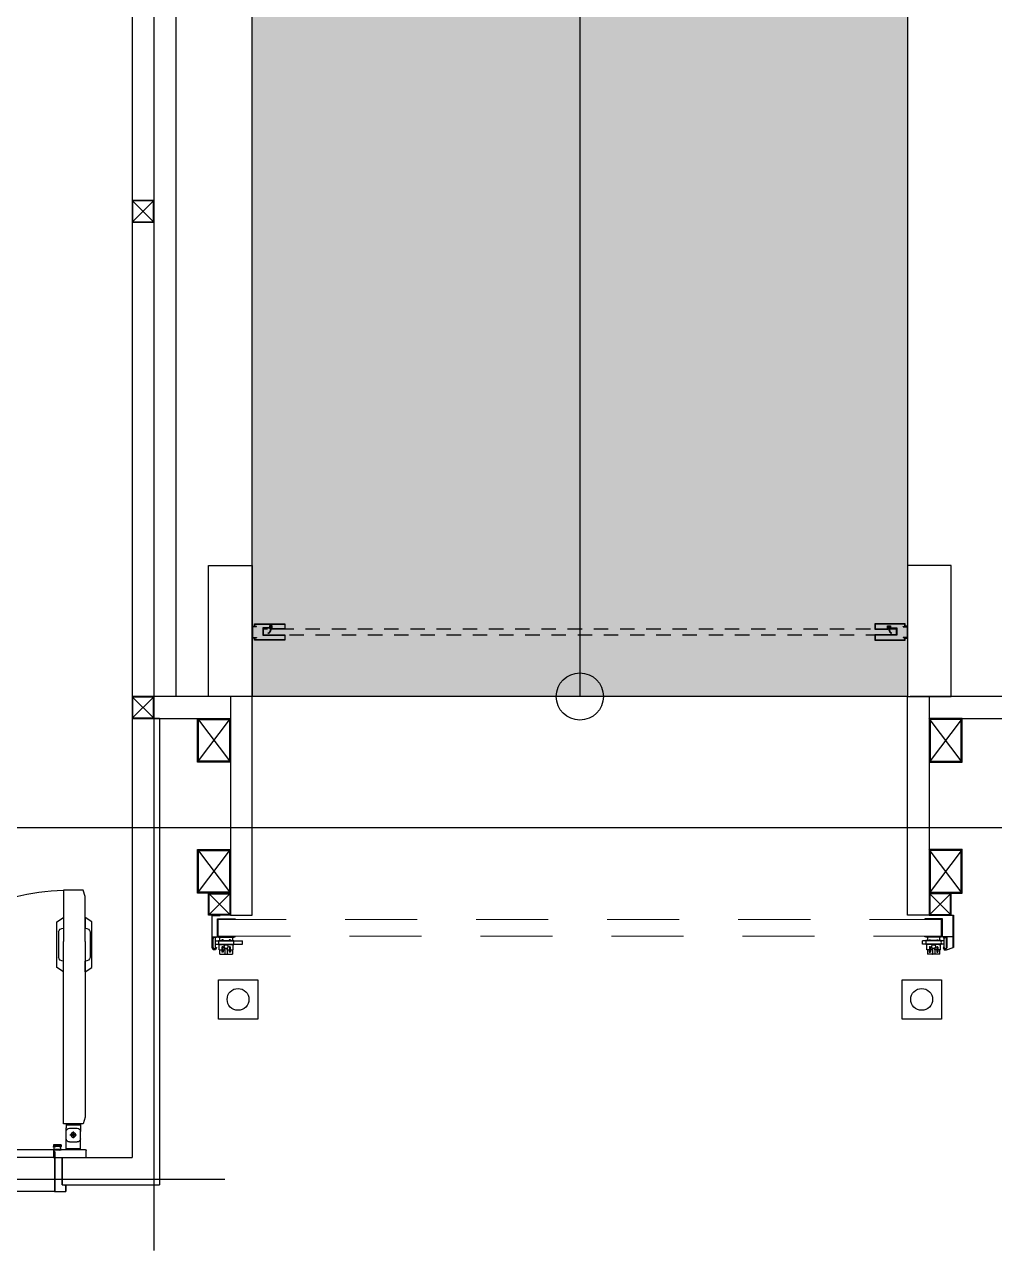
# Model space of a CAD drawing. Header units: millimetres. Extents: x -47382 to 204618, y -51045 to 127155.
# Drawn here: x 41807 to 46248, y 49436 to 55046 of the extents above; entities that cross this region are included whole.
import ezdxf

# ---------------------------------------------------------------- set-up
doc = ezdxf.new("R2010")
doc.units = ezdxf.units.MM
doc.header["$LTSCALE"] = 300
doc.header["$MEASUREMENT"] = 0
doc.linetypes.add('CEN', pattern=[62, 60, -1, 0, -1])
doc.linetypes.add('HID', pattern=[2, 1.1, -0.9])
doc.layers.get('0').update_dxf_attribs({"linetype": 'CONTINUOUS'})
for name, color, linetype in [('A-CEN', 1, 'CEN'), ('A-FLOR-FLIN-TYP2', 8, 'CONTINUOUS'), ('A-FLOR-GW', 6, 'CONTINUOUS'), ('A-FLOR-PANL', 6, 'CONTINUOUS'), ('A-FLOR-STRA-ETC', 7, 'CONTINUOUS'), ('A-FLOR-STUD', 9, 'CONTINUOUS'), ('A-ST-AXIS-CEN', 252, 'CEN'), ('A-볼라드', 8, 'CONTINUOUS'), ('ELE2', 3, 'CONTINUOUS'), ('OVERHEAD DOOR - 1', 4, 'HID'), ('XREF-PLAN$0$A-STEEL', 7, 'CONTINUOUS'), ('도크램프', 254, 'CONTINUOUS'), ('방열도어', 75, 'CONTINUOUS'), ('방화셔터', 11, 'HID')]:
    doc.layers.add(name, color=color, linetype=linetype)

# ---------------------------------------------------------------- blocks, each defined once
blk = doc.blocks.new('방열1')
at = {"layer": '방열도어'}
for p, q in [((-895555.6, 1864694.7, 0), (-895535.6, 1864724.7, 0)), ((-895535.6, 1864724.7, 0), (-895325.6, 1864724.7, 0)), ((-895372.4, 1864717.6, 0), (-895488.8, 1864717.6, 0)), ((-895325.6, 1864724.7, 0), (-895305.6, 1864694.7, 0)), ((-896405.1, 1864556.4, 0), (-896405.1, 1864698.2, 0)), ((-896404.1, 1864699.2, 0), (-896372.1, 1864699.2, 0)), ((-896369.1, 1864696.2, 0), (-896369.1, 1864624.5, 0)), ((-896369.1, 1864672.2, 0), (-896283.6, 1864672.2, 0)), ((-896369.1, 1864672.2, 0), (-896369.1, 1864607.2, 0)), ((-896365.1, 1864672.2, 0), (-896365.1, 1864607.2, 0)), ((-896333.6, 1864622.2, 0), (-896333.6, 1864657.2, 0)), ((-896318.6, 1864672.2, 0), (-896283.6, 1864672.2, 0)), ((-896301.1, 1864624.2, 0), (-896301.1, 1864655.2, 0)), ((-896250.6, 1864672.2, 0), (-896283.6, 1864672.2, 0)), ((-896270.1, 1864622.2, 0), (-896270.1, 1864657.2, 0)), ((-896254.6, 1864607.2, 0), (-896254.6, 1864672.2, 0)), ((-896250.6, 1864607.2, 0), (-896250.6, 1864672.2, 0)), ((-895555.6, 1864694.7, 0), (-895505.8, 1864694.7, 0)), ((-895305.6, 1864694.7, 0), (-895355.4, 1864694.7, 0)), ((-896560.1, 1864554.5, 0), (-896560.1, 1864605.5, 0)), ((-896530.1, 1864605.5, 0), (-896560.1, 1864605.5, 0)), ((-896559.4, 1864555.2, 0), (-896559.4, 1864604.8, 0)), ((-896530.8, 1864604.8, 0), (-896559.4, 1864604.8, 0)), ((-896530.8, 1864600.6, 0), (-896530.8, 1864604.8, 0)), ((-896530.1, 1864600.6, 0), (-896530.8, 1864600.6, 0)), ((-896530.1, 1864600.6, 0), (-896530.1, 1864605.5, 0)), ((-896369.1, 1864623.9, 0), (-896369.1, 1864583.8, 0)), ((-896369.1, 1864607.2, 0), (-896285.1, 1864607.2, 0)), ((-896318.6, 1864607.2, 0), (-896268.6, 1864607.2, 0)), ((-896285.6, 1864639.7, 0), (-896316.6, 1864639.7, 0)), ((-896250.6, 1864607.2, 0), (-896268.6, 1864607.2, 0)), ((-896380.1, 1864554.5, 0), (-896560.1, 1864554.5, 0)), ((-896560.1, 1864554.5, 0), (-896560.1, 1863543.9, 0)), ((-896380.1, 1864555.2, 0), (-896559.4, 1864555.2, 0)), ((-896530.1, 1864589.2, 0), (-896405.1, 1864589.2, 0)), ((-896405.1, 1864554.5, 0), (-896405.1, 1863543.9, 0)), ((-896376.1, 1864552.2, 0), (-896405.1, 1864552.2, 0)), ((-896405.1, 1864549.2, 0), (-896405.1, 1864552.2, 0)), ((-896397.4, 1864549.2, 0), (-896405.1, 1864549.2, 0)), ((-896404.1, 1864555.4, 0), (-896376.1, 1864555.4, 0)), ((-896371.1, 1864549.2, 0), (-896396.8, 1864549.2, 0)), ((-896380.1, 1864554.5, 0), (-896380.1, 1864555.2, 0)), ((-896375.1, 1864554.4, 0), (-896375.1, 1864553.2, 0)), ((-896371.2, 1864576.1, 0), (-896369.1, 1864583.8, 0)), ((-896371.2, 1864576.1, 0), (-896370, 1864575.8, 0)), ((-896371.1, 1864576.1, 0), (-896371.1, 1864557.3, 0)), ((-896370, 1864575.8, 0), (-896369.1, 1864579.2, 0)), ((-896368.1, 1864579.2, 0), (-896369.1, 1864579.2, 0)), ((-896369.1, 1864554.5, 0), (-896369.1, 1863543.9, 0)), ((-896368.1, 1864574.7, 0), (-896368.5, 1864573.9, 0)), ((-896368.5, 1864573.9, 0), (-896368.1, 1864573.2, 0)), ((-896368.1, 1864573.2, 0), (-896368.5, 1864572.4, 0)), ((-896368.5, 1864572.4, 0), (-896368.1, 1864571.7, 0)), ((-896368.1, 1864571.7, 0), (-896368.5, 1864570.9, 0)), ((-896368.5, 1864570.9, 0), (-896368.1, 1864570.2, 0)), ((-896368.1, 1864570.2, 0), (-896368.5, 1864569.4, 0)), ((-896368.5, 1864569.4, 0), (-896368.1, 1864568.7, 0)), ((-896368.1, 1864568.7, 0), (-896368.5, 1864567.9, 0)), ((-896368.5, 1864567.9, 0), (-896368.1, 1864567.2, 0)), ((-896368.1, 1864567.2, 0), (-896368.5, 1864566.4, 0)), ((-896368.5, 1864566.4, 0), (-896368.1, 1864565.7, 0)), ((-896368.1, 1864565.7, 0), (-896368.5, 1864564.9, 0)), ((-896368.5, 1864564.9, 0), (-896368.1, 1864564.2, 0)), ((-896368.1, 1864564.2, 0), (-896368.5, 1864563.4, 0)), ((-896368.5, 1864563.4, 0), (-896368.1, 1864562.7, 0)), ((-896368.1, 1864562.7, 0), (-896368.5, 1864561.9, 0)), ((-896368.5, 1864561.9, 0), (-896368.1, 1864561.2, 0)), ((-896368.1, 1864561.2, 0), (-896368.5, 1864560.4, 0)), ((-896368.5, 1864560.4, 0), (-896368.1, 1864559.7, 0)), ((-896368.1, 1864559.7, 0), (-896368.5, 1864558.9, 0)), ((-896368.5, 1864558.9, 0), (-896368.1, 1864558.2, 0)), ((-896368.1, 1864558.2, 0), (-896368.5, 1864557.4, 0)), ((-896368.5, 1864557.4, 0), (-896368.1, 1864556.7, 0)), ((-896368.1, 1864556.7, 0), (-896368.5, 1864555.9, 0)), ((-896368.5, 1864555.9, 0), (-896368.1, 1864555.2, 0)), ((-896368.1, 1864555.2, 0), (-896368.5, 1864554.4, 0)), ((-896368.5, 1864554.4, 0), (-896368.1, 1864553.7, 0)), ((-896368.1, 1864579.2, 0), (-896368.1, 1864574.7, 0)), ((-896368.1, 1864553.7, 0), (-896368.1, 1864552.2, 0)), ((-896348.6, 1864582.2, 0), (-896355.1, 1864582.2, 0)), ((-896355.1, 1864582.2, 0), (-896355.1, 1864579.2, 0)), ((-896355.1, 1864551.2, 0), (-896355.1, 1864554.2, 0)), ((-896348.6, 1864551.2, 0), (-896355.1, 1864551.2, 0)), ((-896354.9, 1864576.9, 0), (-896354.9, 1864556.4, 0)), ((-896346.1, 1864584.2, 0), (-896354.8, 1864584.2, 0)), ((-896346.1, 1864549.2, 0), (-896354.8, 1864549.2, 0)), ((-896353.6, 1864574.7, 0), (-896353.6, 1864573.7, 0)), ((-896348.6, 1864574.7, 0), (-896353.6, 1864574.7, 0)), ((-896348.6, 1864573.7, 0), (-896353.6, 1864573.7, 0)), ((-896348.6, 1864559.7, 0), (-896353.6, 1864559.7, 0)), ((-896353.6, 1864558.7, 0), (-896353.6, 1864559.7, 0)), ((-896348.6, 1864558.7, 0), (-896353.6, 1864558.7, 0)), ((-896348.6, 1864582.2, 0), (-896348.6, 1864574.7, 0)), ((-896348.6, 1864573.7, 0), (-896348.6, 1864567, 0)), ((-896348.3, 1864566.7, 0), (-896348.6, 1864567, 0)), ((-896348.3, 1864566.7, 0), (-896348.6, 1864566.4, 0)), ((-896348.6, 1864566.4, 0), (-896348.6, 1864559.7, 0)), ((-896348.6, 1864558.7, 0), (-896348.6, 1864551.2, 0)), ((-896346.6, 1864581.2, 0), (-896346.6, 1864552.2, 0)), ((-896346.1, 1864581.2, 0), (-896346.6, 1864581.2, 0)), ((-896346.1, 1864552.2, 0), (-896346.6, 1864552.2, 0)), ((-896346.1, 1864584.2, 0), (-896346.1, 1864581.2, 0)), ((-896346.1, 1864552.2, 0), (-896346.1, 1864549.2, 0)), ((-895555.6, 1864594.7, 0), (-895505.8, 1864594.7, 0)), ((-895555.6, 1864594.7, 0), (-895535.6, 1864564.7, 0)), ((-895535.6, 1864564.7, 0), (-895325.6, 1864564.7, 0)), ((-895372.4, 1864571.8, 0), (-895488.8, 1864571.8, 0)), ((-895305.6, 1864594.7, 0), (-895355.4, 1864594.7, 0)), ((-895325.6, 1864564.7, 0), (-895305.6, 1864594.7, 0)), ((-896380.1, 1863543.9, 0), (-896560.1, 1863543.9, 0)), ((-896560.1, 1863543.9, 0), (-896560.1, 1863492.9, 0)), ((-896380.1, 1863543.2, 0), (-896559.4, 1863543.2, 0)), ((-896559.4, 1863543.2, 0), (-896559.4, 1863493.6, 0)), ((-896405.1, 1863549.2, 0), (-896405.1, 1863546.2, 0)), ((-896397.4, 1863549.2, 0), (-896405.1, 1863549.2, 0)), ((-896376.1, 1863546.2, 0), (-896405.1, 1863546.2, 0)), ((-896405.1, 1863542, 0), (-896405.1, 1863400.2, 0)), ((-896404.1, 1863543, 0), (-896376.1, 1863543, 0)), ((-896371.1, 1863549.2, 0), (-896396.8, 1863549.2, 0)), ((-896380.1, 1863543.9, 0), (-896380.1, 1863543.2, 0)), ((-896375.1, 1863544, 0), (-896375.1, 1863545.2, 0)), ((-896368.5, 1863543.9, 0), (-896368.1, 1863544.7, 0)), ((-896368.1, 1863543.2, 0), (-896368.5, 1863543.9, 0)), ((-896368.5, 1863542.4, 0), (-896368.1, 1863543.2, 0)), ((-896368.1, 1863541.7, 0), (-896368.5, 1863542.4, 0)), ((-896368.5, 1863540.9, 0), (-896368.1, 1863541.7, 0)), ((-896368.1, 1863540.2, 0), (-896368.5, 1863540.9, 0)), ((-896368.5, 1863539.4, 0), (-896368.1, 1863540.2, 0)), ((-896368.1, 1863538.7, 0), (-896368.5, 1863539.4, 0)), ((-896368.5, 1863537.9, 0), (-896368.1, 1863538.7, 0)), ((-896368.1, 1863537.2, 0), (-896368.5, 1863537.9, 0)), ((-896368.5, 1863536.4, 0), (-896368.1, 1863537.2, 0)), ((-896368.1, 1863535.7, 0), (-896368.5, 1863536.4, 0)), ((-896368.5, 1863534.9, 0), (-896368.1, 1863535.7, 0)), ((-896368.1, 1863534.2, 0), (-896368.5, 1863534.9, 0)), ((-896368.5, 1863533.4, 0), (-896368.1, 1863534.2, 0)), ((-896368.1, 1863532.7, 0), (-896368.5, 1863533.4, 0)), ((-896368.5, 1863531.9, 0), (-896368.1, 1863532.7, 0)), ((-896368.1, 1863531.2, 0), (-896368.5, 1863531.9, 0)), ((-896368.5, 1863530.4, 0), (-896368.1, 1863531.2, 0)), ((-896368.1, 1863529.7, 0), (-896368.5, 1863530.4, 0)), ((-896368.1, 1863544.7, 0), (-896368.1, 1863546.2, 0)), ((-896348.6, 1863547.2, 0), (-896355.1, 1863547.2, 0)), ((-896355.1, 1863547.2, 0), (-896355.1, 1863544.2, 0)), ((-896346.1, 1863549.2, 0), (-896354.8, 1863549.2, 0)), ((-896353.6, 1863539.7, 0), (-896353.6, 1863538.7, 0)), ((-896348.6, 1863539.7, 0), (-896353.6, 1863539.7, 0)), ((-896348.6, 1863538.7, 0), (-896353.6, 1863538.7, 0)), ((-896348.6, 1863539.7, 0), (-896348.6, 1863547.2, 0)), ((-896348.6, 1863532, 0), (-896348.6, 1863538.7, 0)), ((-896348.3, 1863531.7, 0), (-896348.6, 1863532, 0)), ((-896348.3, 1863531.7, 0), (-896348.6, 1863531.4, 0)), ((-896348.6, 1863524.7, 0), (-896348.6, 1863531.4, 0)), ((-896346.6, 1863517.2, 0), (-896346.6, 1863546.2, 0)), ((-896346.1, 1863546.2, 0), (-896346.6, 1863546.2, 0)), ((-896346.1, 1863546.2, 0), (-896346.1, 1863549.2, 0)), ((-896530.1, 1863492.9, 0), (-896560.1, 1863492.9, 0)), ((-896530.8, 1863493.6, 0), (-896559.4, 1863493.6, 0)), ((-896530.8, 1863497.7, 0), (-896530.8, 1863493.6, 0)), ((-896530.1, 1863497.7, 0), (-896530.8, 1863497.7, 0)), ((-896530.1, 1863509.2, 0), (-896405.1, 1863509.2, 0)), ((-896530.1, 1863497.7, 0), (-896530.1, 1863492.9, 0)), ((-896371.2, 1863522.3, 0), (-896370, 1863522.6, 0)), ((-896371.2, 1863522.3, 0), (-896369.1, 1863514.5, 0)), ((-896370, 1863522.6, 0), (-896369.1, 1863519.2, 0)), ((-896368.1, 1863519.2, 0), (-896369.1, 1863519.2, 0)), ((-896369.1, 1863474.5, 0), (-896369.1, 1863514.5, 0)), ((-896369.1, 1863402.2, 0), (-896369.1, 1863473.9, 0)), ((-896368.5, 1863528.9, 0), (-896368.1, 1863529.7, 0)), ((-896368.1, 1863528.2, 0), (-896368.5, 1863528.9, 0)), ((-896368.5, 1863527.4, 0), (-896368.1, 1863528.2, 0)), ((-896368.1, 1863526.7, 0), (-896368.5, 1863527.4, 0)), ((-896368.5, 1863525.9, 0), (-896368.1, 1863526.7, 0)), ((-896368.1, 1863525.2, 0), (-896368.5, 1863525.9, 0)), ((-896368.5, 1863524.4, 0), (-896368.1, 1863525.2, 0)), ((-896368.1, 1863523.7, 0), (-896368.5, 1863524.4, 0)), ((-896368.1, 1863519.2, 0), (-896368.1, 1863523.7, 0)), ((-896364.1, 1863476.7, 0), (-896301.1, 1863476.7, 0)), ((-896301.1, 1863473.7, 0), (-896364.1, 1863473.7, 0)), ((-896355.1, 1863516.2, 0), (-896355.1, 1863519.2, 0)), ((-896348.6, 1863516.2, 0), (-896355.1, 1863516.2, 0)), ((-896346.1, 1863514.2, 0), (-896354.8, 1863514.2, 0)), ((-896348.6, 1863524.7, 0), (-896353.6, 1863524.7, 0)), ((-896353.6, 1863523.7, 0), (-896353.6, 1863524.7, 0)), ((-896348.6, 1863523.7, 0), (-896353.6, 1863523.7, 0)), ((-896351.1, 1863476.7, 0), (-896351.1, 1863501.7, 0)), ((-896351.1, 1863501.7, 0), (-896298.1, 1863501.7, 0)), ((-896351.1, 1863498.7, 0), (-896301.1, 1863498.7, 0)), ((-896301.1, 1863479.7, 0), (-896351.1, 1863479.7, 0)), ((-896298.1, 1863476.7, 0), (-896351.1, 1863476.7, 0)), ((-896348.6, 1863516.2, 0), (-896348.6, 1863523.7, 0)), ((-896346.1, 1863517.2, 0), (-896346.6, 1863517.2, 0)), ((-896346.1, 1863514.2, 0), (-896346.1, 1863517.2, 0)), ((-896346.1, 1863509.2, 0), (-896306.1, 1863509.2, 0)), ((-896346.1, 1863505.2, 0), (-896346.1, 1863509.2, 0)), ((-896340.6, 1863505.2, 0), (-896346.1, 1863505.2, 0)), ((-896338.6, 1863481.2, 0), (-896338.6, 1863503.2, 0)), ((-896338.6, 1863481.2, 0), (-896337.6, 1863480.2, 0)), ((-896337.6, 1863480.2, 0), (-896324.6, 1863480.2, 0)), ((-896324.6, 1863480.2, 0), (-896323.6, 1863481.2, 0)), ((-896323.6, 1863503.2, 0), (-896323.6, 1863481.2, 0)), ((-896306.1, 1863505.2, 0), (-896321.6, 1863505.2, 0)), ((-896306.1, 1863509.2, 0), (-896306.1, 1863505.2, 0)), ((-896301.1, 1863476.7, 0), (-896301.1, 1863473.7, 0)), ((-896299.1, 1863496.7, 0), (-896299.1, 1863481.7, 0)), ((-896296.1, 1863499.7, 0), (-896296.1, 1863478.7, 0)), ((-896369.1, 1863438.7, 0), (-896369.1, 1863471.7, 0)), ((-896366.1, 1863438.7, 0), (-896369.1, 1863438.7, 0)), ((-896366.1, 1863471.7, 0), (-896366.1, 1863438.7, 0)), ((-896366.1, 1863466.7, 0), (-896366.1, 1863442.7, 0)), ((-896404.1, 1863399.2, 0), (-896372.1, 1863399.2, 0))]:
    blk.add_line(p, q, dxfattribs=at)
at = {"layer": '방열도어', "elevation": 0}
for points in [[(-895416.8, 1864694.7), (-896220.6, 1864694.7), (-896250.6, 1864684.7), (-896250.6, 1864594.7), (-895416.8, 1864594.7)], [(-895416.8, 1864694.7), (-895210.6, 1864694.7), (-895180.6, 1864684.7), (-895180.6, 1864594.7), (-895416.8, 1864594.7)]]:
    blk.add_lwpolyline(points, dxfattribs=at)
at = {"layer": '방열도어'}
for radius in [11, 5]:
    blk.add_circle((-896301.1, 1864639.7, 0), radius, dxfattribs=at)
for centre, radius, start, end in [((-895484.4, 1864696.5, 0), 21.5, 101.7851, 184.9396), ((-895376.8, 1864696.5, 0), 21.5, 355.0604, 78.2149), ((-896404.1, 1864698.2, 0), 1, 90, 180), ((-896372.1, 1864696.2, 0), 3, 0, 90), ((-896318.6, 1864657.2, 0), 15, 90, 180), ((-896285.1, 1864657.2, 0), 15, 0, 90), ((-896318.6, 1864622.2, 0), 15, 180, 270), ((-896285.1, 1864622.2, 0), 15, 270, 0), ((-896404.1, 1864556.4, 0), 1, 180, 270), ((-896397.1, 1864549.2, 0), 0.3, 0, 180), ((-896376.1, 1864554.4, 0), 1, 0, 90), ((-896376.1, 1864553.2, 0), 1, 270, 0), ((-896362.1, 1864571.5, 0), 10.1, 47.5961, 152.5939), ((-896362.1, 1864561.9, 0), 10.1, 207.4061, 312.4039), ((-896371.1, 1864552.2, 0), 3, 270, 0), ((-896302.6, 1864631, 0), 1121.7, 266.6024, 358.1461), ((-896354.8, 1864581.4, 0), 2.75, 90, 253.1891), ((-896354.8, 1864551.9, 0), 2.75, 106.8109, 270), ((-896355.5, 1864579.2, 0), 0.423, 253.1891, 0), ((-896355.5, 1864554.2, 0), 0.423, 0, 106.8109), ((-896352.9, 1864578.4, 0), 2.5, 216.8699, 169.0964), ((-896352.9, 1864554.9, 0), 2.5, 190.9036, 143.1301), ((-895484.4, 1864592.8, 0), 21.5, 175.0604, 258.2149), ((-895376.8, 1864592.8, 0), 21.5, 281.7851, 4.9396), ((-896404.1, 1863542, 0), 1, 90, 180), ((-896397.1, 1863549.2, 0), 0.3, 180, 0), ((-896376.1, 1863545.2, 0), 1, 0, 90), ((-896376.1, 1863544, 0), 1, 270, 0), ((-896371.1, 1863546.2, 0), 3, 0, 90), ((-896354.8, 1863546.4, 0), 2.75, 90, 253.1891), ((-896355.5, 1863544.2, 0), 0.423, 253.1891, 0), ((-896369.1, 1863474.2, 0), 0.3, 90, 270), ((-896364.1, 1863471.7, 0), 5, 90, 180), ((-896364.1, 1863471.7, 0), 2, 90, 180), ((-896354.8, 1863516.9, 0), 2.75, 106.8109, 270), ((-896355.5, 1863519.2, 0), 0.423, 0, 106.8109), ((-896340.6, 1863503.2, 0), 2, 0, 90), ((-896321.6, 1863503.2, 0), 2, 90, 180), ((-896301.1, 1863496.7, 0), 2, 0, 90), ((-896301.1, 1863481.7, 0), 2, 270, 0), ((-896298.1, 1863499.7, 0), 2, 0, 90), ((-896298.1, 1863478.7, 0), 2, 270, 0), ((-896298.1, 1863478.7, 0), 2, 270, 0), ((-896404.1, 1863400.2, 0), 1, 180, 270), ((-896372.1, 1863402.2, 0), 3, 270, 0)]:
    blk.add_arc(centre, radius, start, end, dxfattribs=at)
blk = doc.blocks.new('XREF-PLAN$0$각-100X100')
at = {"layer": 'XREF-PLAN$0$A-STEEL', "color": 1}
for p, q in [((-47.7, -47.7), (47.7, 47.7)), ((-47.7, 47.7), (47.7, -47.7))]:
    blk.add_line(p, q, dxfattribs=at)
at = {"layer": 'XREF-PLAN$0$A-STEEL'}
blk.add_lwpolyline([(-50, -50), (50, -50), (50, 50), (-50, 50)], close=True, dxfattribs=at)
at = {"layer": 'XREF-PLAN$0$A-STEEL', "color": 8}
blk.add_lwpolyline([(-47.7, -47.7), (47.7, -47.7), (47.7, 47.7), (-47.7, 47.7)], close=True, dxfattribs=at)
blk = doc.blocks.new('b1')
at = {"layer": 'A-볼라드'}
blk.add_lwpolyline([(0, 180), (180, 180), (180, 0), (0, 0), (0, 180)], dxfattribs=at)
blk.add_circle((90, 90), 50, dxfattribs=at)
blk = doc.blocks.new('각-100X100')
at = {"layer": 'A-FLOR-STUD'}
for p, q in [((-47.7, -47.7), (47.7, 47.7)), ((-47.7, 47.7), (47.7, -47.7))]:
    blk.add_line(p, q, dxfattribs=at)
for points in [[(-50, -50), (50, -50), (50, 50), (-50, 50)], [(-47.7, -47.7), (47.7, -47.7), (47.7, 47.7), (-47.7, 47.7)]]:
    blk.add_lwpolyline(points, close=True, dxfattribs=at)
blk = doc.blocks.new('각-150X200')
at = {"layer": 'A-FLOR-STUD'}
for p, q in [((75, 100), (-75, -100)), ((75, -100), (-75, 100))]:
    blk.add_line(p, q, dxfattribs=at)
for points in [[(75, 100), (-75, 100), (-75, -100), (75, -100)], [(70.5, 95.5), (-70.5, 95.5), (-70.5, -95.5), (70.5, -95.5)]]:
    blk.add_lwpolyline(points, close=True, dxfattribs=at)
blk = doc.blocks.new('A$C53E97F43')
at = {"layer": '방화셔터'}
for p, q in [((0, 63.5), (0, 65)), ((0, 63.5), (0, 65)), ((20, 61.9), (20, 63.5)), ((0, 11.5), (0, 10)), ((0, 11.5), (0, 10)), ((20, 13.1), (20, 11.5)), ((79.5, 20), (82, 20)), ((79.5, 20), (80.5, 18)), ((80.5, 18), (79.5, 18)), ((79.5, 18), (80.5, 16)), ((80.5, 16), (79.5, 16)), ((79.5, 16), (80.5, 14)), ((80.5, 14), (79.5, 14)), ((79.5, 14), (80.5, 12)), ((80.5, 12), (79.5, 12)), ((79.5, 12), (80.5, 10)), ((89.5, 10), (80.5, 10)), ((82.5, 12), (82.5, 17.5)), ((82.5, 17.5), (87.5, 17.5)), ((87.5, 12), (82.5, 12)), ((87.5, 12), (87.5, 17.5)), ((88, 20), (90.5, 20)), ((90.5, 20), (89.5, 18)), ((89.5, 18), (90.5, 18)), ((90.5, 18), (89.5, 16)), ((89.5, 16), (90.5, 16)), ((90.5, 16), (89.5, 14)), ((89.5, 14), (90.5, 14)), ((90.5, 14), (89.5, 12)), ((89.5, 12), (90.5, 12)), ((90.5, 12), (89.5, 10))]:
    blk.add_line(p, q, dxfattribs=at)
for points in [[(0, 10), (10, 10), (10, 0), (150, 0), (150, 25), (90, 25), (90, 10), (80, 10), (80, 20), (50, 20), (50, 50), (150, 50), (150, 75), (10, 75), (10, 65), (0, 65)], [(0, 11.5), (11.5, 11.5), (11.5, 1.5), (148.5, 1.5), (148.5, 23.5), (91.5, 23.5), (91.5, 8.5), (78.5, 8.5), (78.5, 18.5), (48.5, 18.5), (48.5, 51.5), (148.5, 51.5), (148.5, 73.5), (11.5, 73.5), (11.5, 63.5), (0, 63.5)], [(20, 11.5), (20, 11.5), (0, 11.5), (0, 63.5), (20, 63.5)], [(20, 13.1), (1.6, 13.1), (1.6, 61.9), (20, 61.9)]]:
    blk.add_lwpolyline(points, dxfattribs=at)
for centre, radius, start, end in [((75.4, 41.4), 2, 39.9712, 180), ((73.9, 41.4), 0.5, 180, 0), ((75.4, 41.4), 1, 49.239, 180), ((47.8, 21.2), 35.2, 358.1243, 36.6903), ((47.2, 15.9), 40, 5.838, 42.0129), ((82.5, 20), 0.5, 180, 0), ((87.5, 20), 0.5, 180, 0)]:
    blk.add_arc(centre, radius, start, end, dxfattribs=at)
blk = doc.blocks.new('저온3 방셔터')
at = {"layer": '방화셔터', "linetype": 'HID', "ltscale": 0.2}
for p, q in [((2350, 12.5), (-550, 12.5)), ((-550, 12.5), (-550, -12.5)), ((2350, -12.5), (2350, 12.5)), ((-550, -12.5), (2350, -12.5))]:
    blk.add_line(p, q, dxfattribs=at)
at = {"layer": '방화셔터', "xscale": -1, "rotation": 180}
blk.add_blockref('A$C53E97F43', (-600, 37.5), dxfattribs=at)
at = {"layer": '방화셔터', "rotation": 180}
blk.add_blockref('A$C53E97F43', (2400, 37.5), dxfattribs=at)

msp = doc.modelspace()

# ---------------------------------------------------------------- hatches: boundary and pattern name
at = {"layer": '도크램프'}
h = msp.add_hatch(color=256, dxfattribs=at)
h.dxf.hatch_style = 1
h.paths.add_polyline_path([(42850, 61971.4), (42850, 51971.4), (45850, 51971.4), (45850, 61971.4)])

# ---------------------------------------------------------------- linework, layer by layer
at = {"layer": 'A-CEN'}
for p, q in [((42400, 59091.4), (42400, 49436.4)), ((42725, 49761.4), (34500, 49761.4))]:
    msp.add_line(p, q, dxfattribs=at)
at = {"layer": 'A-FLOR-FLIN-TYP2'}
msp.add_line((42300, 58691.4), (42300, 51971.4), dxfattribs=at)
at = {"layer": 'A-FLOR-GW'}
for p, q in [((42500, 58891.4), (42500, 51971.4)), ((42400, 58791.4), (42400, 51871.4))]:
    msp.add_line(p, q, dxfattribs=at)
for points in [[(42850, 51971.4), (42650, 51971.4), (42650, 52571.4), (42850, 52571.4)], [(45850, 51971.4), (46050, 51971.4), (46050, 52571.4), (45850, 52571.4)], [(42750, 50971.4), (42850, 50971.4), (42850, 51971.4), (42750, 51971.4)], [(45950, 50971.4), (45850, 50971.4), (45850, 51971.4), (45950, 51971.4)]]:
    msp.add_lwpolyline(points, close=True, dxfattribs=at)
for points in [[(42862.5, 51971.4), (42400, 51971.4), (42400, 51871.4), (42750, 51871.4)], [(47000, 51971.4), (45862.5, 51971.4)], [(45950, 51871.4), (47000, 51871.4)]]:
    msp.add_lwpolyline(points, dxfattribs=at)
at = {"layer": 'A-FLOR-PANL'}
for p, q in [((42300, 51871.4), (42300, 49861.4)), ((42425, 51871.4), (42425, 49736.4)), ((41980, 49861.4), (42300, 49861.4)), ((41980, 49861.4), (41980, 49736.4)), ((41980, 49736.4), (42425, 49736.4))]:
    msp.add_line(p, q, dxfattribs=at)
msp.add_lwpolyline([(42425, 51871.4), (42300, 51871.4)], dxfattribs=at)
at = {"layer": 'A-FLOR-STRA-ETC'}
msp.add_line((44350, 61971.4), (44350, 51971.4), dxfattribs=at)
msp.add_circle((44350, 51971.4), 108, dxfattribs=at)
at = {"layer": 'A-FLOR-STUD'}
for p, q in [((42690.4, 50872.2), (42690.4, 50954.6)), ((42690.4, 50954.6), (42771.2, 50954.6)), ((42693.6, 50875.4), (42693.6, 50951.4)), ((42694.6, 50875.4), (42694.6, 50951.4)), ((42771.2, 50954.6), (42771.2, 50951.4)), ((46009.6, 50954.6), (45928.8, 50954.6)), ((45928.8, 50954.6), (45928.8, 50951.4)), ((46005.4, 50875.4), (46005.4, 50951.4)), ((46006.4, 50875.4), (46006.4, 50951.4)), ((46009.6, 50872.2), (46009.6, 50954.6)), ((46058.4, 50822.2), (46058.4, 50906.5)), ((42671.6, 50822.2), (42671.6, 50863.9)), ((42681.6, 50822.2), (42681.6, 50863.9)), ((42681.6, 50852.9), (42695.1, 50852.9)), ((42681.6, 50837.9), (42695.2, 50837.9)), ((42690.4, 50872.2), (42771.2, 50872.2)), ((42695.2, 50837.9), (42765.3, 50837.9)), ((42695.3, 50852.9), (42765.3, 50852.9)), ((42695.3, 50836.4), (42765.3, 50836.4)), ((42698.5, 50812.9), (42698.5, 50835)), ((42705.9, 50836.4), (42699.3, 50836)), ((42701.5, 50854.9), (42701.5, 50869.9)), ((42716.3, 50857.9), (42710.3, 50857.9)), ((42710.3, 50857.9), (42710.3, 50854.9)), ((42716, 50857.7), (42710.5, 50857.7)), ((42710.5, 50857.7), (42710.5, 50854.9)), ((42716, 50857.7), (42716, 50854.9)), ((42716.3, 50857.9), (42716.3, 50854.9)), ((42750.3, 50857.9), (42744.3, 50857.9)), ((42744.3, 50857.9), (42744.3, 50854.9)), ((42750, 50857.7), (42744.5, 50857.7)), ((42744.5, 50857.7), (42744.5, 50854.9)), ((42750, 50857.7), (42750, 50854.9)), ((42750.3, 50857.9), (42750.3, 50854.9)), ((42754.6, 50836.4), (42761.2, 50836)), ((42759, 50869.9), (42759, 50854.9)), ((42762, 50812.9), (42762, 50835)), ((42765.3, 50852.9), (42805.9, 50852.9)), ((42765.3, 50837.9), (42805.9, 50837.9)), ((42771.2, 50872.2), (42771.2, 50875.4)), ((42805.9, 50837.9), (42805.9, 50852.9)), ((45919.1, 50837.9), (45919.1, 50852.9)), ((45934.7, 50852.9), (45919.1, 50852.9)), ((45934.7, 50837.9), (45919.1, 50837.9)), ((45928.8, 50872.2), (45928.8, 50875.4)), ((46009.6, 50872.2), (45928.8, 50872.2)), ((46004.7, 50852.9), (45934.7, 50852.9)), ((46004.8, 50837.9), (45934.7, 50837.9)), ((46004.7, 50836.4), (45934.7, 50836.4)), ((45938, 50812.9), (45938, 50835)), ((45945.4, 50836.4), (45938.8, 50836)), ((45941, 50869.9), (45941, 50854.9)), ((45949.7, 50857.9), (45955.7, 50857.9)), ((45949.7, 50857.9), (45949.7, 50854.9)), ((45950, 50857.7), (45955.5, 50857.7)), ((45950, 50857.7), (45950, 50854.9)), ((45955.5, 50857.7), (45955.5, 50854.9)), ((45955.7, 50857.9), (45955.7, 50854.9)), ((45983.7, 50857.9), (45989.7, 50857.9)), ((45983.7, 50857.9), (45983.7, 50854.9)), ((45984, 50857.7), (45989.5, 50857.7)), ((45984, 50857.7), (45984, 50854.9)), ((45989.5, 50857.7), (45989.5, 50854.9)), ((45989.7, 50857.9), (45989.7, 50854.9)), ((45994.1, 50836.4), (46000.7, 50836)), ((45998.5, 50854.9), (45998.5, 50869.9)), ((46001.5, 50812.9), (46001.5, 50835)), ((46018.4, 50837.9), (46004.8, 50837.9)), ((46018.4, 50852.9), (46004.9, 50852.9)), ((46018.4, 50822.2), (46018.4, 50863.9)), ((46028.4, 50822.2), (46028.4, 50863.9)), ((42698.5, 50812.9), (42711.5, 50812.9)), ((42698.5, 50812.9), (42699, 50811.9)), ((42699, 50811.9), (42711.5, 50811.9)), ((42701.5, 50792.2), (42701.5, 50811.9)), ((42701.5, 50792.2), (42759, 50792.2)), ((42710.3, 50811.9), (42710.3, 50802.2)), ((42716.3, 50802.2), (42710.3, 50802.2)), ((42710.5, 50811.9), (42710.5, 50802.5)), ((42710.5, 50802.5), (42716, 50802.5)), ((42711.3, 50824.9), (42711.3, 50811.9)), ((42711.5, 50824.9), (42711.5, 50811.9)), ((42715.1, 50824.9), (42715.1, 50811.9)), ((42715.1, 50812.9), (42724.8, 50812.9)), ((42715.1, 50811.9), (42724.8, 50811.9)), ((42715.3, 50824.9), (42715.3, 50811.9)), ((42716, 50811.9), (42716, 50802.5)), ((42716.3, 50811.9), (42716.3, 50802.2)), ((42724.8, 50811.9), (42724.8, 50819.8)), ((42725.3, 50819.5), (42725.3, 50793.2)), ((42726.3, 50792.2), (42734.3, 50792.2)), ((42735.3, 50819.5), (42735.3, 50793.2)), ((42735.8, 50811.9), (42735.8, 50819.8)), ((42735.8, 50812.9), (42745.5, 50812.9)), ((42735.8, 50811.9), (42745.5, 50811.9)), ((42744.3, 50811.9), (42744.3, 50802.2)), ((42750.3, 50802.2), (42744.3, 50802.2)), ((42744.5, 50811.9), (42744.5, 50802.5)), ((42744.5, 50802.5), (42750, 50802.5)), ((42745.3, 50824.9), (42745.3, 50811.9)), ((42745.5, 50824.9), (42745.5, 50811.9)), ((42749.1, 50824.9), (42749.1, 50811.9)), ((42749.1, 50812.9), (42762, 50812.9)), ((42749.1, 50811.9), (42761.5, 50811.9)), ((42749.3, 50824.9), (42749.3, 50811.9)), ((42750, 50811.9), (42750, 50802.5)), ((42750.3, 50811.9), (42750.3, 50802.2)), ((42759, 50811.9), (42759, 50792.2)), ((42762, 50812.9), (42761.5, 50811.9)), ((45950.9, 50812.9), (45938, 50812.9)), ((45938, 50812.9), (45938.5, 50811.9)), ((45950.9, 50811.9), (45938.5, 50811.9)), ((45941, 50811.9), (45941, 50792.2)), ((45998.5, 50792.2), (45941, 50792.2)), ((45949.7, 50811.9), (45949.7, 50802.2)), ((45949.7, 50802.2), (45955.7, 50802.2)), ((45950, 50811.9), (45950, 50802.5)), ((45955.5, 50802.5), (45950, 50802.5)), ((45950.7, 50824.9), (45950.7, 50811.9)), ((45950.9, 50824.9), (45950.9, 50811.9)), ((45954.5, 50824.9), (45954.5, 50811.9)), ((45964.2, 50812.9), (45954.5, 50812.9)), ((45964.2, 50811.9), (45954.5, 50811.9)), ((45954.7, 50824.9), (45954.7, 50811.9)), ((45955.5, 50811.9), (45955.5, 50802.5)), ((45955.7, 50811.9), (45955.7, 50802.2)), ((45964.2, 50811.9), (45964.2, 50819.8)), ((45964.7, 50819.5), (45964.7, 50793.2)), ((45973.7, 50792.2), (45965.7, 50792.2)), ((45974.7, 50819.5), (45974.7, 50793.2)), ((45975.2, 50811.9), (45975.2, 50819.8)), ((45984.9, 50812.9), (45975.2, 50812.9)), ((45984.9, 50811.9), (45975.2, 50811.9)), ((45983.7, 50811.9), (45983.7, 50802.2)), ((45983.7, 50802.2), (45989.7, 50802.2)), ((45984, 50811.9), (45984, 50802.5)), ((45989.5, 50802.5), (45984, 50802.5)), ((45984.7, 50824.9), (45984.7, 50811.9)), ((45984.9, 50824.9), (45984.9, 50811.9)), ((45988.5, 50824.9), (45988.5, 50811.9)), ((46001.5, 50812.9), (45988.5, 50812.9)), ((46001, 50811.9), (45988.5, 50811.9)), ((45988.7, 50824.9), (45988.7, 50811.9)), ((45989.5, 50811.9), (45989.5, 50802.5)), ((45989.7, 50811.9), (45989.7, 50802.2)), ((45998.5, 50792.2), (45998.5, 50811.9)), ((46001.5, 50812.9), (46001, 50811.9))]:
    msp.add_line(p, q, dxfattribs=at)
for points in [[(42666.6, 50872.2), (42686.6, 50872.2), (42686.6, 50869), (42669.8, 50869), (42669.8, 50823), (42673.6, 50815.4), (42679.6, 50815.4), (42683, 50822.2), (42686.6, 50822.2), (42681.6, 50812.2), (42671.6, 50812.2), (42666.6, 50822.2), (42666.6, 50969.8), (42703.5, 50969.8), (42703.5, 50971.4), (42665, 50971.4), (42665, 50822.2), (42666.6, 50822.2)], [(46058.4, 50872.2), (46013.4, 50872.2), (46013.4, 50869), (46030.2, 50869), (46030.2, 50823), (46026.4, 50815.4), (46020.4, 50815.4), (46017, 50822.2), (46013.4, 50822.2), (46018.4, 50812.2), (46028.4, 50812.2), (46058.4, 50822.2), (46058.4, 50969.8), (45996.5, 50969.8), (45996.5, 50971.4), (46060, 50971.4), (46060, 50822.2), (46058.4, 50822.2)], [(42695.3, 50872.2), (42695.3, 50869.9), (42765.3, 50869.9), (42765.3, 50872.2)], [(42695.3, 50854.9), (42765.3, 50854.9)], [(46004.7, 50872.2), (46004.7, 50869.9), (45934.7, 50869.9), (45934.7, 50872.2)], [(46004.7, 50854.9), (45934.7, 50854.9)]]:
    msp.add_lwpolyline(points, dxfattribs=at)
for centre, radius in [((42730.3, 50826.9), 9), ((42730.3, 50826.9), 8.5), ((45969.7, 50826.9), 9), ((45969.7, 50826.9), 8.5)]:
    msp.add_circle(centre, radius, dxfattribs=at)
for centre, radius, start, end in [((42676.6, 50863.9), 5, 0, 180), ((42829.7, 50845.7), 134.7, 176.0638, 183.9362), ((42699.5, 50835), 1, 104.0969, 180), ((42713.3, 50824.9), 2, 90, 180), ((42713.3, 50824.9), 1.8, 90, 180), ((42713.3, 50824.9), 2, 0, 90), ((42713.3, 50824.9), 1.8, 0, 90), ((42747.3, 50824.9), 2, 90, 180), ((42747.3, 50824.9), 1.8, 90, 180), ((42747.3, 50824.9), 2, 0, 90), ((42747.3, 50824.9), 1.8, 0, 90), ((42761, 50835), 1, 0, 75.9031), ((42630.8, 50845.7), 134.7, 356.0638, 3.9362), ((46069.2, 50845.7), 134.7, 176.0638, 183.9362), ((45939, 50835), 1, 104.0969, 180), ((45952.7, 50824.9), 2, 90, 180), ((45952.7, 50824.9), 1.8, 90, 180), ((45952.7, 50824.9), 2, 0, 90), ((45952.7, 50824.9), 1.8, 0, 90), ((45986.7, 50824.9), 2, 90, 180), ((45986.7, 50824.9), 1.8, 90, 180), ((45986.7, 50824.9), 2, 0, 90), ((45986.7, 50824.9), 1.8, 0, 90), ((46000.5, 50835), 1, 0, 75.9031), ((45870.3, 50845.7), 134.7, 356.0638, 3.9362), ((46023.4, 50863.9), 5, 0, 180), ((42676.6, 50822.2), 5, 180, 0), ((42726.3, 50793.2), 1, 180, 270), ((42734.3, 50793.2), 1, 270, 0), ((45965.7, 50793.2), 1, 180, 270), ((45973.7, 50793.2), 1, 270, 0), ((46023.4, 50822.2), 5, 180, 0)]:
    msp.add_arc(centre, radius, start, end, dxfattribs=at)
at = {"layer": 'A-ST-AXIS-CEN'}
msp.add_line((0, 51371.4), (142000, 51371.4), dxfattribs=at)
at = {"layer": 'ELE2', "linetype": 'HID', "ltscale": 600}
msp.add_lwpolyline([(45850, 61971.4), (45850, 51971.4), (42850, 51971.4), (42850, 61971.4)], close=True, dxfattribs=at)
at = {"layer": 'OVERHEAD DOOR - 1', "lineweight": 0}
for p, q in [((46005.4, 50951.4), (42694.6, 50951.4)), ((42694.6, 50875.4), (46005.4, 50875.4))]:
    msp.add_line(p, q, dxfattribs=at)

# ---------------------------------------------------------------- block references
at = {"ltscale": 5}
for name, p in [('XREF-PLAN$0$각-100X100', (42350, 54191.4)), ('XREF-PLAN$0$각-100X100', (42350, 51921.4)), ('각-150X200', (46025, 51771.4)), ('각-150X200', (46025, 51171.4))]:
    msp.add_blockref(name, p, dxfattribs=at)
msp.add_blockref('저온3 방셔터', (43450, 52266.4))
at = {"ltscale": 5, "xscale": -1}
for p in [(42675, 51771.4), (42675, 51171.4)]:
    msp.add_blockref('각-150X200', p, dxfattribs=at)
at = {"xscale": -1, "rotation": 270}
msp.add_blockref('방열1', (-1822609.2, 946266.5), dxfattribs=at)
at = {"ltscale": 5, "xscale": -1, "rotation": 180}
msp.add_blockref('각-100X100', (42700, 51021.4), dxfattribs=at)
at = {"ltscale": 5, "rotation": 180}
msp.add_blockref('각-100X100', (46000, 51021.4), dxfattribs=at)
at = {"layer": 'A-볼라드', "extrusion": (0, 0, -1), "xscale": -1, "zscale": -1, "rotation": 180}
for p in [(-42875, 50675.4), (-46005, 50675.4)]:
    msp.add_blockref('b1', p, dxfattribs=at)

doc.saveas('drawing.dxf')
